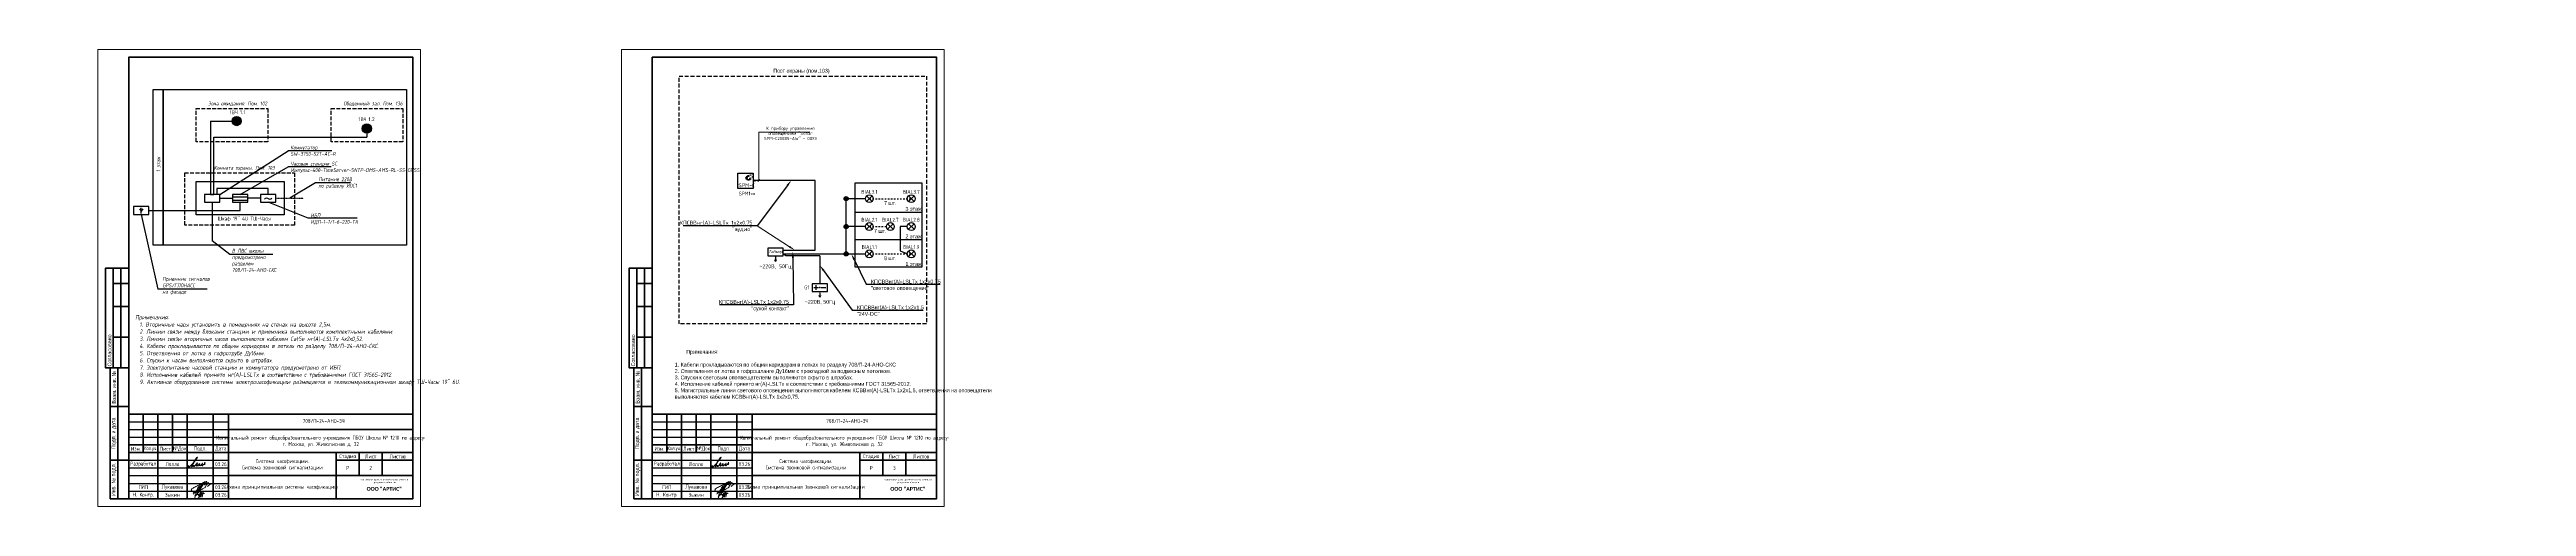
# Model space of a CAD drawing. Header units: millimetres. Extents: x -421858 to 614926, y -468665 to 141641.
# Drawn here: x 46936 to 208126, y 92913 to 122613 of the extents above; entities that cross this region are included whole.
import ezdxf
from ezdxf import colors
from ezdxf.entities.mleader import LeaderData, LeaderLine
from ezdxf.enums import TextEntityAlignment as Align
from ezdxf.math import Vec2, Vec3

# ---------------------------------------------------------------- set-up
doc = ezdxf.new("R2010")
doc.units = ezdxf.units.MM
doc.set_wipeout_variables(frame=1)
for name, pattern in [('CACHE', [0.375, 0.25, -0.125]), ('GOST2.303 4', [7, 5, -2, 0]), ('GOST2.303 5', [24, 20, -1.5, 1, -1.5]), ('JIS_02_1.0', [2, 1, -1]), ('штрихпунктирная', [1, 0.5, -0.25, 0, -0.25])]:
    doc.linetypes.add(name, pattern=pattern)
for name, color, linetype in [('__НАДПИСИ', 7, 'Continuous'), ('RC-Позиционные_обозначения', 7, 'Continuous'), ('RC-Таблицы', 7, 'Continuous'), ('TEXT1', 7, 'Continuous'), ('Основная', 7, 'Continuous'), ('СОТ', 7, 'Continuous'), ('стена', 20, 'Continuous')]:
    doc.layers.add(name, color=color, linetype=linetype)
for name, color, linetype, lineweight in [('__ФОРМАТ', 7, 'Continuous', 40), ('RC-Выноски', 7, 'Continuous', 0), ('RC-Источники_электропитания', 3, 'Continuous', 30), ('RC-Линии_связи-Адресные', 5, 'Continuous', 30), ('RC-Оповещение', 7, 'Continuous', 30), ('RC-Оповещение_световое', 7, 'Continuous', 30), ('лс', 5, 'Continuous', 30), ('Подписи', 7, 'Continuous', 13), ('Примечания', 7, 'Continuous', 25), ('СУ Часофикация', 205, 'Continuous', 30)]:
    doc.layers.add(name, color=color, linetype=linetype, lineweight=lineweight)
doc.layers.add('Границы листа', color=7, linetype='Continuous', lineweight=0, plot=False)
doc.layers.add('ОФ_подписи', color=5, linetype='Continuous', lineweight=13, true_color=0x0000ff)
doc.styles.add('GOST 2.304 type A', font='', dxfattribs={"height": 250})
doc.styles.add('ICOCPEUR', font='isocpeur.ttf', dxfattribs={"height": 250})
doc.styles.add('ISOCPEUR', font='isocpeur.ttf', dxfattribs={"width": 0.9, "height": 350})
doc.styles.add('Mipgost_5', font='', dxfattribs={"height": 250})
doc.styles.add('RubezhCAD', font='', dxfattribs={"oblique": 10})
doc.styles.get("Standard").update_dxf_attribs({"font": ''})
doc.styles.add('times', font='times.ttf')
doc.styles.add('ГОСТ 2.304', font='')
doc.styles.get('GOST 2.304 type A').set_extended_font_data('GOST 2.304 type A')
doc.styles.get('Mipgost_5').set_extended_font_data('Mipgost')
doc.styles.get('RubezhCAD').set_extended_font_data('GOST type A')
doc.styles.get('Standard').set_extended_font_data('GOST type B')
doc.styles.get('ГОСТ 2.304').set_extended_font_data('GOST 2.304 type A')

# ---------------------------------------------------------------- blocks, each defined once
blk = doc.blocks.new('П_Зыкин')
at = {"layer": 'ОФ_подписи', "color": 5, "ltscale": 100, "transparency": 33554687}
for p, q in [((142, 249), (62, -174)), ((102, 37), (218, 37)), ((258, 249), (178, -174))]:
    blk.add_line(p, q, dxfattribs=at)
blk.add_lwpolyline([(-462, 273), (-74, 273), (-446, -30)], dxfattribs=at)
for centre, radius, start, end in [((-271, -94), 186, 314.23929, 159.93483), ((345, -1372), 1523, 88.87583, 117.8788), ((1109, -252), 1204, 158.75935, 174.23097), ((-1024, 224), 1068, 337.81444, 2.88593), ((-849, 72), 852, 342.83077, 7.48151), ((-9, 182), 4.48, 8.96906, 155.65511), ((-643, 22), 732, 344.4555, 20.46196), ((-318, -169), 151, 108.7568, 173.42509), ((-287, -115), 185, 191.53585, 322.35119)]:
    blk.add_arc(centre, radius, start, end, dxfattribs=at)
blk = doc.blocks.new('П_Лукашова')
at = {"layer": 'ОФ_подписи', "color": 5}
for p, q in [((221, 339), (-221, -339)), ((286, 371), (-156, -307)), ((283, 370), (218, 338))]:
    blk.add_line(p, q, dxfattribs=at)
for points in [[(-221, -339), (-276, -344), (-368, -289), (-446, -221), (-505, -166), (-522, -116), (-412, -16), (-295, 56), (-173, 120), (-49, 179), (33, 216), (87, 237), (52, 221), (11, 167), (-59, 51), (-126, -52), (-177, -132), (-256, -231), (-409, -409)], [(360, 20), (294, -18), (203, -65), (91, -124), (-73, -248)], [(366, 415), (236, 213), (85, -37), (-50, -300)], [(221, 301), (344, 360), (434, 401), (475, 416), (464, 395), (420, 336), (342, 232), (310, 203), (337, 221), (420, 283), (490, 322), (558, 352), (576, 358), (491, 240), (403, 113), (374, 49), (360, 20)], [(530, 102), (646, 199), (748, 254)]]:
    blk.add_spline(points, degree=3, dxfattribs=at)
blk = doc.blocks.new('штамп')
at = {"layer": '__ФОРМАТ', "linetype": 'Continuous', "lineweight": 50}
for p, q in [((531929, 45357), (531929, 50857)), ((531929, 50857), (550429, 50857)), ((532879, 48357), (532879, 50857)), ((533829, 45357), (533829, 50857)), ((534779, 48357), (534779, 50857)), ((535729, 45357), (535729, 50857)), ((537429, 45357), (537429, 50857)), ((538429, 45357), (538429, 50857)), ((550429, 45357), (550429, 50857)), ((531929, 48857), (538429, 48857)), ((531929, 48357), (550429, 48357)), ((538429, 49857), (550429, 49857)), ((545429, 45357), (545429, 48357)), ((546929, 46857), (546929, 48357)), ((548429, 46857), (548429, 48357)), ((538429, 46857), (550429, 46857)), ((545429, 47857), (550429, 47857)), ((531929, 45357), (550429, 45357))]:
    blk.add_line(p, q, dxfattribs=at)
at = {"layer": '__ФОРМАТ', "linetype": 'Continuous', "lineweight": -2}
for p, q in [((531929, 50357), (538429, 50357)), ((531929, 49857), (538429, 49857)), ((531929, 49357), (538429, 49357)), ((531929, 48857), (538429, 48857)), ((531929, 47857), (538429, 47857)), ((531929, 47357), (538429, 47357)), ((531929, 46857), (538429, 46857)), ((538429, 46857), (550429, 46857)), ((531929, 46357), (538429, 46357)), ((531929, 45857), (538429, 45857))]:
    blk.add_line(p, q, dxfattribs=at)
at = {"layer": 'Подписи', "color": 5, "lineweight": 25}
blk.add_lwpolyline([(535847, 47525), (535833, 47500), (535823, 47461), (535824, 47440), (535829, 47423), (535840, 47414), (535857, 47413), (535876, 47421), (535897, 47435), (535917, 47454), (536005, 47539), (536088, 47624), (536142, 47690), (536203, 47776), (536266, 47874), (536323, 47953), (536362, 48009), (536395, 48059), (536405, 48060), (536397, 48045), (536295, 47925), (536205, 47790), (536095, 47603), (536059, 47544), (536038, 47506), (536029, 47485), (536027, 47473), (536027, 47462), (536031, 47457), (536037, 47454), (536045, 47456), (536057, 47466), (536072, 47479), (536107, 47506), (536133, 47525), (536147, 47532), (536152, 47532), (536153, 47529), (536150, 47520), (536147, 47504), (536146, 47491), (536148, 47479), (536150, 47471), (536157, 47465), (536166, 47462), (536178, 47464), (536189, 47469), (536215, 47480), (536240, 47498), (536281, 47529), (536306, 47550), (536324, 47567), (536342, 47582), (536372, 47609), (536388, 47629), (536397, 47646), (536399, 47657), (536398, 47666), (536393, 47671), (536383, 47671), (536372, 47667), (536356, 47653), (536336, 47632), (536323, 47612), (536313, 47599), (536309, 47587), (536310, 47579), (536315, 47575), (536326, 47579), (536335, 47585), (536344, 47592), (536348, 47595), (536352, 47596), (536354, 47595), (536355, 47592), (536349, 47583), (536342, 47575), (536334, 47561), (536326, 47547), (536322, 47538), (536320, 47531), (536321, 47523), (536325, 47519), (536328, 47519), (536333, 47524), (536338, 47527), (536344, 47526), (536346, 47520), (536351, 47508), (536355, 47498), (536359, 47493), (536366, 47491), (536375, 47491), (536385, 47497), (536412, 47513), (536436, 47532), (536466, 47559), (536491, 47583), (536517, 47607), (536529, 47621), (536545, 47642), (536547, 47643), (536546, 47644), (536543, 47644), (536541, 47642), (536538, 47637), (536499, 47577), (536491, 47558), (536482, 47544), (536480, 47535), (536479, 47529), (536481, 47524), (536483, 47522), (536489, 47523), (536494, 47526), (536502, 47532), (536512, 47539), (536522, 47544), (536530, 47548), (536541, 47549), (536547, 47546), (536550, 47541), (536551, 47531), (536552, 47525), (536553, 47521), (536558, 47517), (536562, 47515), (536568, 47515), (536575, 47517), (536583, 47523), (536596, 47533), (536617, 47547), (536636, 47561), (536659, 47583), (536688, 47609), (536702, 47620), (536713, 47630), (536721, 47636), (536727, 47641), (536727, 47643), (536726, 47644), (536723, 47643), (536720, 47638), (536715, 47629), (536693, 47594), (536681, 47575), (536676, 47566), (536674, 47557), (536677, 47551), (536679, 47547), (536684, 47546), (536689, 47549), (536695, 47552), (536700, 47554), (536709, 47554), (536716, 47551), (536717, 47545), (536719, 47535), (536721, 47527), (536725, 47524), (536731, 47520), (536741, 47523), (536747, 47528), (536757, 47534), (536779, 47550), (536809, 47572), (536842, 47600), (536865, 47623), (536880, 47642), (536895, 47664), (536899, 47675), (536901, 47684), (536898, 47689), (536891, 47693), (536881, 47689), (536873, 47682), (536862, 47668), (536856, 47654), (536855, 47638), (536856, 47622), (536856, 47598), (536858, 47583), (536860, 47572), (536864, 47560), (536871, 47551)], dxfattribs=at)
at = {"layer": 'ОФ_подписи'}
for name, p, xscale, yscale, zscale in [('П_Лукашова', (536533, 46057), 1.010226427429054, 1.010226427429054, 1.010226427429054), ('П_Зыкин', (536581, 45585), 0.7621923841183493, 0.7621923841183493, 0.7621923841183493)]:
    blk.add_blockref(name, p, dxfattribs=dict(at, xscale=xscale, yscale=yscale, zscale=zscale))
at = {"transparency": 33554687, "attachment_point": 5, "style": 'ГОСТ 2.304'}
for s, insert, char_height, width in [('{\\fArial|b0|i0|c204|p34;комплексное проектирование промышленных и гражданских объектов}', (548563, 46495), 100, 3372.21), ('{\\fCorbel Light|b1|i0|c204|p34;ООО "АРТИС"}', (548563, 45995), 250, 4171.2)]:
    blk.add_mtext(s, dxfattribs=dict(at, insert=insert, char_height=char_height, width=width))
at = {"layer": '__НАДПИСИ', "lineweight": 9, "ltscale": 2, "style": 'ISOCPEUR', "flags": 1}
blk.add_attdef('NOTATION', (548864, 51134), '', height=250, dxfattribs=at)
at = {"layer": '__НАДПИСИ', "lineweight": 9, "ltscale": 2, "style": 'RubezhCAD', "oblique": 10}
blk.add_attdef('SHEET', text='', height=250, dxfattribs=at).set_placement((547679, 47357), align=Align.MIDDLE_CENTER)
at = {"layer": '__ФОРМАТ', "color": 7, "linetype": 'Continuous', "lineweight": 20, "char_height": 250, "attachment_point": 5, "line_spacing_factor": 1.2, "style": 'GOST 2.304 type A'}
for s, insert, width in [('\\pi-7.5,l7.5,t7.5;{\\C256;Изм.}', (532404, 48607), 950), ('\\pi-7.5,l7.5,t7.5;{\\C256;Лист}', (534304, 48607), 950), ('\\pi-7.5,l7.5,t7.5;{\\C256;№Док}', (535254, 48607), 950), ('\\pi-7.5,l7.5,t7.5;{\\C256;Подп.}', (536584, 48607), 1710.72), ('\\pi-7.5,l7.5,t7.5;{\\C256;Дата}', (537929, 48607), 1000), ('\\pi-7.5,l7.5,t7.5;{\\C256;Разработал}', (532879, 47607), 1900), ('{\\C256;Лялля}', (534779, 47607), 1900), ('{\\C256;03.26}', (537929, 47607), 1000), ('\\pi-7.5,l7.5,t7.5;{\\C256;Стадия}', (546179, 48107), 1500), ('\\pi-750,l750,t750;{\\C256;Р}', (546179, 47357), 1500), ('\\pi-7.5,l7.5,t7.5;{\\C256;Лист}', (547679, 48107), 1500), ('\\pi-7.5,l7.5,t7.5;{\\C256;Листов}', (549429, 48107), 2000), ('{\\C256;Н. Контр. }', (532879, 45592), 1900), ('\\pi-7.5,l7.5,t7.5;{\\C256;ГИП}', (532879, 46107), 1900), ('{\\C256;Лукашова}', (534779, 46107), 1900), ('\\pi-750,l750,t750;{\\C256;Зыкин}', (534779, 45607), 1900), ('{\\C256;03.26}', (537929, 46107), 1000), ('{\\C256;03.26}', (537929, 45607), 1000)]:
    blk.add_mtext(s, dxfattribs=dict(at, insert=insert, width=width))
at = {"layer": '__ФОРМАТ', "color": 7, "linetype": 'Continuous', "lineweight": 20, "char_height": 250, "attachment_point": 5, "style": 'GOST 2.304 type A'}
for s, insert, width in [('\\pi-7.5,l7.5,t7.5;{\\W0.9;\\C256;Кол.уч.}', (533354, 48607), 950), ('Капитальный ремонт общеобразовательного учреждения ГБОУ Школа № 1210 по адресу:      \\Pг. Москва, ул. Живописная д. 32', (544429, 49085), 12000), ('Система часофикации. \\PСистема звонковой сигнализации ', (541929, 47564), 7000)]:
    blk.add_mtext(s, dxfattribs=dict(at, insert=insert, width=width))
at = {"layer": 'стена', "color": 18, "true_color": 0x000000, "insert": (543249, 50539), "char_height": 250, "width": 3851.47, "attachment_point": 1, "style": 'GOST 2.304 type A'}
blk.add_mtext('708/П-24-АНО-ЭЧ', dxfattribs=at)
blk = doc.blocks.new('*U1511')
at = {"true_color": 0xffffff}
h = blk.add_hatch(color=7, dxfattribs=at)
edge = h.paths.add_edge_path()
edge.add_arc((0, 0), 300, 0, 360)
at = {"layer": 'СУ Часофикация'}
for p, q in [((0, 300), (-31, 185)), ((0, 0), (0, 300)), ((0, 300), (31, 185)), ((0, 0), (300, 0)), ((300, 0), (210, 24)), ((300, 0), (210, -24))]:
    blk.add_line(p, q, dxfattribs=at)
blk.add_circle((0, 0), 300, dxfattribs=at)
at = {"layer": 'TEXT1'}
for s, height, style, p in [('ВЧ', 250, 'RubezhCAD', (-306, 448)), ('.', 200, 'times', (354, 448))]:
    blk.add_text(s, height=height, dxfattribs=dict(at, style=style)).set_placement(p)
at = {"layer": 'TEXT1', "style": 'RubezhCAD'}
for tag, p in [('PPK', (-330, 448)), ('SHL', (332, 448))]:
    blk.add_attdef(tag, text='', height=250, dxfattribs=at).set_placement(p, align=Align.RIGHT)
blk.add_attdef('N', (439, 448), '', height=250, dxfattribs=at)
blk = doc.blocks.new('*U1523')
at = {"true_color": 0xffffff}
h = blk.add_hatch(color=7, dxfattribs=at)
edge = h.paths.add_edge_path()
edge.add_arc((0, 0), 300, 0, 360)
at = {"layer": 'СУ Часофикация'}
for p, q in [((0, 300), (-31, 185)), ((0, 0), (0, 300)), ((0, 300), (31, 185)), ((0, 0), (300, 0)), ((300, 0), (210, 24)), ((300, 0), (210, -24))]:
    blk.add_line(p, q, dxfattribs=at)
blk.add_circle((0, 0), 300, dxfattribs=at)
at = {"layer": 'TEXT1'}
for s, height, style, p in [('ВЧ', 250, 'RubezhCAD', (-406, 482)), ('.', 200, 'times', (254, 482))]:
    blk.add_text(s, height=height, dxfattribs=dict(at, style=style)).set_placement(p)
at = {"layer": 'TEXT1', "style": 'RubezhCAD'}
for tag, p in [('PPK', (-430, 482)), ('SHL', (232, 482))]:
    blk.add_attdef(tag, text='', height=250, dxfattribs=at).set_placement(p, align=Align.RIGHT)
blk.add_attdef('N', (339, 482), '', height=250, dxfattribs=at)
blk = doc.blocks.new('*U1502')
for p, q in [((5, 155), (5, 90)), ((15, 155), (15, 90))]:
    blk.add_line(p, q)
at = {"lineweight": -2}
for p, q in [((10, 155), (10, 90)), ((10, 145), (20, 145)), ((10, 130), (20, 130)), ((10, 110), (20, 110)), ((13, 90), (13, 5)), ((8, 65), (20, 65)), ((8, 30), (20, 30))]:
    blk.add_line(p, q, dxfattribs=at)
blk.add_lwpolyline([(20, 5), (205, 5), (205, 292), (20, 292)], close=True, dxfattribs=at)
for points in [[(20, 155), (5, 155), (5, 90), (8, 90)], [(20, 5), (8, 5), (8, 90), (20, 90)]]:
    blk.add_lwpolyline(points, dxfattribs=at)
at = {"layer": 'Границы листа'}
blk.add_lwpolyline([(210, 0), (0, 0), (0, 297), (210, 297)], close=True, dxfattribs=at)
at = {"lineweight": 30, "style": 'Mipgost_5'}
blk.add_text('Согласовано', height=2.5, rotation=90, dxfattribs=at).set_placement((7.5, 91), align=Align.MIDDLE_LEFT)
for s, p in [('Взам. инв. №', (10.5, 77.5)), ('Подп. и дата', (10.5, 47.5)), ('Инв. № подл.', (10.5, 17.5))]:
    blk.add_text(s, height=2.5, rotation=90, dxfattribs=at).set_placement(p, align=Align.MIDDLE)
at = {"lineweight": 13, "oblique": 10, "flags": 8}
blk.add_attdef('ФОРМАТ', (170.9, 1.1), '', height=3, dxfattribs=at)
blk = doc.blocks.new('RC-UGO-IP12-03')
blk.add_wipeout([(5, -2.5), (5, 2.5), (-5, 2.5), (-5, -2.5)]).dxf.layer = 'RC-Источники_электропитания'
blk.add_wipeout([(-5, -2.5), (-5, 2.5), (5, 2.5), (5, -2.5)]).dxf.layer = 'RC-Источники_электропитания'
at = {"layer": 'RC-Источники_электропитания'}
blk.add_lwpolyline([(-5, -2.5), (5, -2.5), (5, 2.5), (-5, 2.5)], close=True, dxfattribs=at)
for points in [[(-3.9, 0), (-0.9, 0)], [(-2.4, -1.5), (-2.4, 1.5)], [(0.9, 0), (3.9, 0)]]:
    blk.add_lwpolyline(points, dxfattribs=at)
blk.add_point((0, 0), dxfattribs=at)
blk.add_attdef('PSTN', text='', height=2.5, dxfattribs=at).set_placement((6.1, 2.4), align=Align.BOTTOM_CENTER)
blk = doc.blocks.new('RC-UGO-SNR-03')
blk.add_wipeout([(-5.3, 5.3), (-5.3, -4.7), (4.7, -4.7), (4.7, 5.3)]).dxf.layer = 'RC-Оповещение'
at = {"layer": 'RC-Оповещение'}
h = blk.add_hatch(color=256, dxfattribs=at)
h.dxf.hatch_style = 1
h.paths.add_polyline_path([(1.8, 3.8), (1.5, 3.8), (1.5, 3.2), (1.8, 3.2)])
h.paths.add_polyline_path([(1.1, 3), (1.3, 3.1), (0.9, 3.7), (0.7, 3.6)])
h.paths.add_polyline_path([(0.8, 2.6), (0.9, 2.8), (0.3, 3.2), (0.2, 2.9)])
h.paths.add_polyline_path([(0, 2.4), (0, 2.1), (0.7, 2.1), (0.7, 2.4)])
h.paths.add_polyline_path([(0.9, 1.7), (0.8, 1.9), (0.2, 1.6), (0.3, 1.3)])
h.paths.add_polyline_path([(0.7, 0.9), (0.9, 0.8), (1.3, 1.4), (1.1, 1.5)])
h.paths.add_polyline_path([(1.5, 0.7), (1.8, 0.7), (1.8, 1.3), (1.5, 1.3)])
h.paths.add_polyline_path([(2.3, 0.8), (2.5, 0.9), (2.2, 1.5), (2, 1.4)])
h.paths.add_polyline_path([(2.9, 1.3), (3.1, 1.6), (2.5, 1.9), (2.4, 1.7)])
for points in [[(-5.3, 5.3), (4.7, 5.3), (4.7, -4.7), (-5.3, -4.7)], [(0, 2.1), (0, 2.4), (0.7, 2.4), (0.7, 2.1)], [(0.2, 2.9), (0.3, 3.2), (0.9, 2.8), (0.8, 2.6)], [(0.3, 1.3), (0.2, 1.6), (0.8, 1.9), (0.9, 1.7)], [(0.7, 3.6), (0.9, 3.7), (1.3, 3.1), (1.1, 3)], [(0.9, 0.8), (0.7, 0.9), (1.1, 1.5), (1.3, 1.4)], [(1.5, 3.8), (1.8, 3.8), (1.8, 3.2), (1.5, 3.2)], [(1.8, 0.7), (1.5, 0.7), (1.5, 1.3), (1.8, 1.3)], [(2.5, 0.9), (2.3, 0.8), (2, 1.4), (2.2, 1.5)], [(3.1, 1.6), (2.9, 1.3), (2.4, 1.7), (2.5, 1.9)]]:
    blk.add_lwpolyline(points, close=True, dxfattribs=at)
at = {"layer": 'RC-Оповещение', "style": 'ISOCPEUR', "width": 0.9}
blk.add_text('SPM-С', height=2.5, dxfattribs=at).set_placement((-4.9, -3.8))
at = {"layer": 'RC-Оповещение', "insert": (2.1, 4.9), "char_height": 2.75, "attachment_point": 1, "style": 'ISOCPEUR'}
blk.add_mtext_dynamic_manual_height_columns('{\\fArial|b0|i0|c204|p34;S}', width=1.827, gutter_width=1500, heights=[0], dxfattribs=at)
at = {"layer": 'RC-Оповещение'}
blk.add_attdef('PSTN', text='', height=2.5, dxfattribs=at).set_placement((2.1, 5.3), align=Align.BOTTOM_LEFT)
blk = doc.blocks.new('кс-4')
at = {"layer": 'RC-Линии_связи-Адресные'}
h = blk.add_hatch(color=11, dxfattribs=at)
h.dxf.hatch_style = 1
h.paths.add_polyline_path([(135, 0, 1), (-135, 0, 1)])
at = {"layer": 'RC-Линии_связи-Адресные', "color": 116, "true_color": 0x136734}
blk.add_circle((0, 0), 135, dxfattribs=at)
blk = doc.blocks.new('RC-UGO-OS-10')
at = {"layer": 'RC-Оповещение_световое', "color": 5}
for p, q in [((-1.8, 1.8), (1.8, -1.8)), ((-1.8, -1.8), (1.8, 1.8))]:
    blk.add_line(p, q, dxfattribs=at)
blk.add_circle((0, 0), 2.56, dxfattribs=at)
at = {"layer": 'RC-Оповещение_световое'}
blk.add_attdef('PSTN', text='', height=2.5, dxfattribs=at).set_placement((0.9, 2.4), align=Align.BOTTOM_LEFT)

msp = doc.modelspace()

# ---------------------------------------------------------------- linework, layer by layer
at = {"ltscale": 1000, "transparency": 33554687}
for p, q in [((99353, 112048), (103701, 112048)), ((99353, 110257), (103701, 110257))]:
    msp.add_line(p, q, dxfattribs=at)
at = {"linetype": 'CACHE', "ltscale": 1000, "transparency": 33554687}
msp.add_lwpolyline([(87903, 120895), (104002, 120895), (104002, 104773), (87903, 104773), (87903, 120895)], dxfattribs=at)
at = {"color": 1, "linetype": 'штрихпунктирная', "lineweight": 30, "ltscale": 4}
for points in [[(61669, 112952), (63468, 112952)], [(97069, 106890), (97069, 106512)]]:
    msp.add_lwpolyline(points, dxfattribs=at)
at = {"ltscale": 1000, "transparency": 33554687}
msp.add_lwpolyline([(99353, 113945), (103701, 113945), (103701, 108465), (99353, 108465)], close=True, dxfattribs=at)
at = {"layer": 'RC-Выноски', "linetype": 'ByBlock', "lineweight": 5, "ltscale": 15}
msp.add_lwpolyline([(95086, 109798), (92980, 111158)], dxfattribs=at)
at = {"layer": 'RC-Выноски', "linetype": 'Continuous', "ltscale": 15}
msp.add_solid([(95122, 109854), (95423, 109583), (95050, 109742)], dxfattribs=at)
at = {"layer": 'RC-Линии_связи-Адресные', "color": 11, "linetype": 'JIS_02_1.0', "ltscale": 100}
for p, q in [((100288, 112919), (103014, 112919)), ((100288, 111108), (101411, 111108)), ((100288, 109331), (103014, 109331))]:
    msp.add_line(p, q, dxfattribs=at)
at = {"layer": 'лс', "color": 11}
for p, q in [((100031, 112919), (98775, 112919)), ((100047, 111108), (98775, 111108)), ((98775, 109331), (100031, 109331))]:
    msp.add_line(p, q, dxfattribs=at)
at = {"layer": 'лс', "color": 116, "true_color": 0x136734}
for p, q in [((94843, 109205), (94677, 109331)), ((97069, 109205), (94843, 109205))]:
    msp.add_line(p, q, dxfattribs=at)
at = {"layer": 'лс', "color": 250, "lineweight": 9}
for points in [[(93099, 114102), (93099, 117249), (96403, 117249)], [(93037, 114044), (93162, 114160)]]:
    msp.add_lwpolyline(points, dxfattribs=at)
at = {"layer": 'лс', "color": 1}
for points in [[(61169, 113198), (61169, 113592), (57817, 113592), (57817, 113198)], [(60669, 112948), (59845, 112948)], [(94177, 108826), (94215, 108945), (94177, 108826), (94138, 108945)], [(94177, 109205), (94177, 108826)], [(97069, 106512), (97108, 106631), (97069, 106512), (97031, 106631)]]:
    msp.add_lwpolyline(points, dxfattribs=at)
at = {"layer": 'лс', "color": 4}
for points in [[(92746, 114102), (92864, 114064), (92746, 114102), (92864, 114141)], [(94677, 109583), (96760, 109583), (96760, 114102), (92746, 114102)]]:
    msp.add_lwpolyline(points, dxfattribs=at)
at = {"layer": 'лс', "color": 116, "true_color": 0x136734}
for points in [[(94677, 109331), (98775, 109331), (98775, 112919)], [(97069, 109205), (97069, 107390)]]:
    msp.add_lwpolyline(points, dxfattribs=at)
at = {"layer": 'лс'}
msp.add_lwpolyline([(93677, 109205), (94677, 109205), (94677, 109705), (93677, 109705)], close=True, dxfattribs=at)
at = {"layer": 'лс', "color": 11}
msp.add_lwpolyline([(102758, 111108), (102300, 111108), (102300, 109522), (102775, 109331)], dxfattribs=at)
at = {"layer": 'Примечания'}
for points in [[(53669, 120026), (54333, 120026), (54333, 109895), (53669, 109895)], [(54333, 120026), (70163, 120026), (70163, 109895), (54333, 109895)], [(56473, 114027), (62212, 114027), (62212, 111868), (56473, 111868)]]:
    msp.add_lwpolyline(points, close=True, dxfattribs=at)
at = {"layer": 'Примечания', "linetype": 'GOST2.303 4', "ltscale": 50}
for points in [[(56473, 118781), (61141, 118781), (61141, 116622), (56473, 116622)], [(65254, 118781), (69921, 118781), (69921, 116622), (65254, 116622)], [(55735, 114593), (62878, 114593), (62878, 111198), (55735, 111198)]]:
    msp.add_lwpolyline(points, close=True, dxfattribs=at)
at = {"layer": 'Примечания', "ltscale": 100}
for points in [[(58021, 113198), (62469, 116024)], [(59345, 113198), (62469, 114987)], [(65307, 116024), (62469, 116024)], [(65260, 114987), (62469, 114987)], [(66523, 113942), (64254, 113942), (62569, 112952)], [(52908, 111902), (53992, 107044)], [(66945, 111650), (63771, 111650), (61169, 112698)], [(58661, 109299), (57521, 110188)], [(61466, 109299), (58661, 109299)], [(57198, 107044), (53992, 107044)]]:
    msp.add_lwpolyline(points, dxfattribs=at)
at = {"layer": 'СУ Часофикация'}
for points in [[(57421, 117966), (58815, 117966)], [(57421, 117966), (57421, 113198)], [(57421, 113198), (57621, 113198), (57621, 116909), (67584, 116909)], [(67584, 117179), (67584, 116909)], [(58845, 113037), (59845, 113037)], [(52794, 112262), (52901, 112112)], [(52901, 111959), (52901, 112318)], [(53008, 112262), (52901, 112112)], [(53408, 112152), (59345, 112152), (59345, 112698)], [(58845, 112822), (59845, 112822)]]:
    msp.add_lwpolyline(points, dxfattribs=at)
for points in [[(57021, 112698), (58021, 112698), (58021, 113198), (57021, 113198)], [(58845, 112698), (59845, 112698), (59845, 113198), (58845, 113198)], [(60669, 112698), (61669, 112698), (61669, 113198), (60669, 113198)], [(52408, 111902), (53408, 111902), (53408, 112402), (52408, 112402)]]:
    msp.add_lwpolyline(points, close=True, dxfattribs=at)
at = {"layer": 'СУ Часофикация', "ltscale": 100}
msp.add_lwpolyline([(58021, 112948), (58845, 112948)], dxfattribs=at)
at = {"layer": 'СУ Часофикация', "color": 4, "ltscale": 100}
msp.add_lwpolyline([(57521, 112698), (57521, 110188)], dxfattribs=at)
at = {"layer": 'СУ Часофикация', "ltscale": 100}
msp.add_spline([(60922, 112885), (61062, 112977), (61265, 112885), (61396, 112952)], degree=3, dxfattribs=at)

# ---------------------------------------------------------------- block references
at = {"layer": '__ФОРМАТ', "lineweight": 60, "xscale": 99.9999999999996, "yscale": 99.9999999999996, "zscale": 99.9999999999996}
for p in [(50086, 92913), (84161, 92913)]:
    msp.add_blockref('*U1502', p, dxfattribs=at)
at = {"layer": 'RC-Линии_связи-Адресные'}
for p in [(98776, 112919), (98776, 111108), (98776, 109331)]:
    msp.add_blockref('кс-4', p, dxfattribs=at)
at = {"layer": 'СОТ'}
for p in [(-479843, 48056), (-445768, 48056)]:
    msp.add_blockref('штамп', p, dxfattribs=at)
at = {"layer": 'СУ Часофикация', "linetype": 'GOST2.303 5'}
for name, p, values in [('*U1511', (59115, 117966), {'PPK': '1', 'SHL': '1', 'N': '1'}), ('*U1523', (67584, 117479), {'PPK': '1', 'SHL': '1', 'N': '2'})]:
    msp.add_blockref(name, p, dxfattribs=at).add_auto_attribs(values)

# ---------------------------------------------------------------- texts
at = {"color": 7, "lineweight": 25, "transparency": 33554687, "attachment_point": 5}
for s, insert, char_height, width, style in [('{\\C256;К прибору управления оповещением "Sonar SPM-С20085-AW" - СОУЭ}', (95146, 117165), 200, 3892.78, 'ICOCPEUR'), ('{\\C256;7 шт.}', (101651, 112635), 250, 2727.24, 'Mipgost_5'), ('{\\C256;3 этаж}', (103161, 112257), 250, 2727.24, 'Mipgost_5'), ('{\\C256;7 шт.}', (100996, 110824), 250, 2727.24, 'Mipgost_5'), ('{\\C256;2 этаж}', (103161, 110465), 250, 2727.24, 'Mipgost_5'), ('{\\C256;~220В, 50Гц}', (94177, 108491), 250, 3463.7, 'ICOCPEUR'), ('{\\C256;9 шт.}', (101651, 109047), 250, 2727.24, 'Mipgost_5'), ('{\\C256;1 этаж}', (103161, 108673), 250, 2727.24, 'Mipgost_5'), ('{\\C256;~220В, 50Гц}', (97069, 106177), 250, 3463.7, 'Mipgost_5')]:
    msp.add_mtext(s, dxfattribs=dict(at, insert=insert, char_height=char_height, width=width, style=style))
at = {"layer": 'RC-Таблицы', "linetype": 'Continuous', "lineweight": 40, "insert": (94177, 109455), "char_height": 200, "width": 1000, "attachment_point": 5, "style": 'RubezhCAD'}
msp.add_mtext('{\\C5;Таймер}', dxfattribs=at)
at = {"layer": 'TEXT1', "color": 0, "transparency": 33554687, "insert": (89038, 121201), "char_height": 250, "width": 12744.99, "attachment_point": 4, "style": 'Mipgost_5'}
msp.add_mtext('\\pi4994.55074;Пост охраны (пом.103)', dxfattribs=at)
at = {"layer": 'Основная', "ltscale": 100, "width": 19523.51, "attachment_point": 1}
for s, insert, char_height, style in [('\\pi840;Примечания:\\P\\pi0;^I1. Вторичные часы установить в помещениях на стенах на высоте 2,5м.\\P^I2{\\C0;. Линии связи между блоками станции и приемника выполняются комплектными кабелями.\\P^I3. Линии связи вторичных часов выполняются кабелем }Cat5e нг(А)-LSLTx 4х2х0,52{\\C0;. \\P^I4. }Кабели прокладываются по общим коридорам в лотках по разделу 708/П-24-АНО-СКС. \\P     ^I{\\C0;5. }Ответвления от лотка {\\C0;в гофротрубе Ду16мм.\\P      ^I6. Спуски к часам выполняются скрыто в штрабах. \\P}^I7. Электропитание часовой станции и коммутатора предусмотрено от ИБП.\\P^I8. Исполнение кабелей принято нг(А)-LSLTx в соответствии с требованиями ГОСТ 31565-2012.\\P      ^I9. Активное оборудование системы электрочасофикации размещается в телекоммуникационном шкафу ТШ-Часы 19" 6U.\\P\\pi840;\\P ', (51675, 105351), 280, 'RubezhCAD'), ('\\pi750;Примечания:\\P\\pi0;^I{\\C0;\\P}1. Кабели прокладываются по общим коридорам в лотках по разделу 708/П-24-АНО-СКС \\P2. Ответвления от лотка {\\C0;в гофрошланге Ду16мм с прокладкой за подвесным потолком.\\P}3. {\\C0;Спуски к световым опопвещателеям выполняются скрыто в штрабах. \\P}4. Исполнение кабелей принято нг(А)-LSLTx в соответствии с требованиями ГОСТ 31565-2012.\\P5. Магистральные л{\\C0;инии светового оповещения выполняются кабелем КСВВнг(А)-}LSLTx{\\C0; 1х2x1,5, ответвления на оповещатели \\Pвыполняются кабелем КСВВнг(А)-}LSLTx{\\C0; 1х2x0,75. \\P}\\P     \\P\\pi750; ', (87621, 103088), 250, 'Mipgost_5')]:
    msp.add_mtext(s, dxfattribs=dict(at, insert=insert, char_height=char_height, style=style))
at = {"layer": 'Примечания', "ltscale": 100, "style": 'RubezhCAD'}
msp.add_text("Шкаф 19'' 4U ТШ-Часы", height=250, dxfattribs=at).set_placement((57880, 111504))
at = {"layer": 'Примечания', "ltscale": 100, "char_height": 250, "attachment_point": 1, "style": 'RubezhCAD'}
for s, insert, width in [('\\pi300.83595;Зона ожидания. Пом. 102', (56959, 119236), 3792.07), ('\\pi323.87166;Обеденный зал. Пом. 136', (65740, 119236), 3792.07), ('Коммутатор  SW-3750-52T-AC-R', (62618, 116374), 2688.9), ('\\pi212.26452;Комната охраны. Пом. 103', (57421, 115051), 3792.07), ('Часовая станция SC Импульс-400-TimeServer-SNTP-DMS-AMS-RL-SS-GNSS', (62632, 115323), 3010.25), ('ИБП\\PИДП-1-1/1-6-220-ТА', (63935, 111956), 3010.25), ('В ЛВС школы\\Pпредусмотрено\\Pразделом\\P708/П-24-АНО-СКС', (58810, 109660), 2688.9), ('Приемник сигналов GPS/ГЛОНАСС \\Pна фасаде', (54279, 107829), 3202.96)]:
    msp.add_mtext(s, dxfattribs=dict(at, insert=insert, width=width))
at = {"layer": 'Примечания', "insert": (64432, 114308), "char_height": 250, "attachment_point": 1, "style": 'RubezhCAD'}
msp.add_mtext_dynamic_manual_height_columns('Питание 220В\\Pпо разделу ИОС1', width=2749.73, gutter_width=25, heights=[0], dxfattribs=at)
at = {"layer": 'СОТ', "char_height": 250, "attachment_point": 5, "style": 'GOST 2.304 type A'}
for s, insert, width in [('2', (67836, 95413), 1500), ('3', (101911, 95413), 1500), ('Схема принципиальная системы часофикации', (62086, 94152), 7000), ('Схема принципиальная звонковой сигнализации', (96161, 94152), 7000)]:
    msp.add_mtext(s, dxfattribs=dict(at, insert=insert, width=width))
at = {"layer": 'СУ Часофикация', "insert": (53892, 114657), "char_height": 250, "attachment_point": 1, "rotation": 90, "style": 'RubezhCAD'}
msp.add_mtext_dynamic_manual_height_columns('{\\C0;1 этаж}', width=1385.02, gutter_width=12.5, heights=[0], dxfattribs=at)

# ---------------------------------------------------------------- leaders
at = {"layer": 'RC-Выноски', "linetype": 'Continuous', "ltscale": 15}
ml = msp.add_multileader_mtext('Standard', dxfattribs=at)
ml.set_content('КПСВВнг(А)-LSLTx 1x2x0.75\\P{\\C1;"аудио"}', color=256, style='ICOCPEUR')
ml.set_leader_properties()
ml.build(insert=Vec2(0, 0))
ml.multileader.update_dxf_attribs({"has_text_frame": 1, "text_left_attachment_type": 6, "text_right_attachment_type": 6, "dogleg_length": 2, "arrow_head_size": 400, "scale": 100})
ctx = ml.context
ctx.base_point, ctx.scale, ctx.char_height, ctx.arrow_head_size, ctx.landing_gap_size, ctx.plane_origin = Vec3(88380, 111158), 100, 250, 400, 100, Vec3(-435137, 75536)
ctx.left_attachment, ctx.right_attachment, ctx.text_align_type = 6, 6, 2
notes = []
notes.append((ctx, [(1, (1, 1, 0), (92980, 111158), (-1, 0), 200, [(0, [(95202, 114102)], 0, [])])]))
ctx.mtext.insert, ctx.mtext.width, ctx.mtext.alignment, ctx.mtext.flow_direction = Vec3(92680, 111483), 5145.38, 3, 5
ml = msp.add_multileader_mtext('Standard', dxfattribs=at)
ml.set_content('КПСВВнг(А)-LSLTx 1x2x0.75\\P{\\C1;"сухой контакт" }', color=256, style='Mipgost_5')
ml.set_leader_properties()
ml.build(insert=Vec2(0, 0))
ml.multileader.update_dxf_attribs({"has_text_frame": 1, "text_left_attachment_type": 6, "text_right_attachment_type": 6, "dogleg_length": 2, "arrow_head_size": 400, "scale": 100})
ctx = ml.context
ctx.base_point, ctx.scale, ctx.char_height, ctx.arrow_head_size, ctx.landing_gap_size, ctx.plane_origin = Vec3(91545, 106011), 100, 250, 400, 100, Vec3(-433946, 70888)
ctx.left_attachment, ctx.right_attachment, ctx.text_align_type = 6, 6, 2
notes.append((ctx, [(1, (1, 1, 0), (95348, 106011), (-1, 0), 200, [(0, [(95308, 109455)], 0, [])])]))
ctx.mtext.insert, ctx.mtext.width, ctx.mtext.alignment, ctx.mtext.flow_direction = Vec3(95048, 106332), 5145.38, 3, 5
ml = msp.add_multileader_mtext('Standard', dxfattribs=at)
ml.set_content('КПСВВнг(А)-LSLTx 1x2x1.5\\P{\\C1;"24V-DC" }', color=256, style='Mipgost_5')
ml.set_leader_properties()
ml.build(insert=Vec2(0, 0))
ml.multileader.update_dxf_attribs({"has_text_frame": 1, "text_left_attachment_type": 6, "text_right_attachment_type": 6, "dogleg_length": 2, "arrow_head_size": 400, "scale": 100})
ctx = ml.context
ctx.base_point, ctx.scale, ctx.char_height, ctx.arrow_head_size, ctx.landing_gap_size, ctx.plane_origin = Vec3(99378, 105675), 100, 250, 400, 100, Vec3(-432184, 69546)
ctx.left_attachment, ctx.right_attachment = 6, 6
notes.append((ctx, [(0, (1, 1, 0), (99178, 105675), (1, 0), 200, [(0, [(97069, 108577)], 0, [])])]))
ctx.mtext.insert, ctx.mtext.width, ctx.mtext.flow_direction = Vec3(99478, 105975), 5145.38, 5
ml = msp.add_multileader_mtext('Standard', dxfattribs=at)
ml.set_content('КПСВВнг(А)-LSLTx 1x2x0,75\\P{\\C1;"световое оповещение"  }', color=256, style='Mipgost_5')
ml.set_leader_properties()
ml.build(insert=Vec2(0, 0))
ml.multileader.update_dxf_attribs({"has_text_frame": 1, "text_left_attachment_type": 6, "text_right_attachment_type": 6, "dogleg_length": 2, "arrow_head_size": 400, "scale": 100})
ctx = ml.context
ctx.base_point, ctx.scale, ctx.char_height, ctx.arrow_head_size, ctx.landing_gap_size, ctx.plane_origin = Vec3(100288, 107355), 100, 250, 400, 100, Vec3(-430139, 70764)
ctx.left_attachment, ctx.right_attachment = 6, 6
notes.append((ctx, [(0, (1, 1, 0), (100088, 107355), (1, 0), 200, [(0, [(99115, 109331)], 0, [])])]))
ctx.mtext.insert, ctx.mtext.width, ctx.mtext.flow_direction = Vec3(100388, 107655), 5145.38, 5
for ctx, leaders in notes:
    for number, flags, end, landing, length, lines in leaders:
        leader = LeaderData()
        leader.index, (leader.has_last_leader_line, leader.has_dogleg_vector, leader.attachment_direction) = number, flags
        leader.last_leader_point, leader.dogleg_vector, leader.dogleg_length = Vec3(end), Vec3(landing), length
        for number, points, colour, breaks in lines:
            line = LeaderLine()
            line.index, line.vertices, line.color, line.breaks = number, Vec3.list(points), colors.encode_raw_color(colour), breaks
            leader.lines.append(line)
        ctx.leaders.append(leader)

# ---------------------------------------------------------------- next in the draw order: block references
at = {"layer": 'RC-Оповещение_световое', "color": 1, "lineweight": 50}
ref = msp.add_blockref('RC-UGO-OS-10', (100287, 112919), dxfattribs=dict(at, xscale=100, yscale=100, zscale=100))
ref.add_attrib('PSTN', 'BIAL3.1', dxfattribs={"layer": 'RC-Позиционные_обозначения', "height": 250, "style": 'RubezhCAD'}).set_placement((100287, 113163), align=Align.BOTTOM_CENTER)
ref = msp.add_blockref('RC-UGO-OS-10', (103014, 112919), dxfattribs=dict(at, xscale=100, yscale=100, zscale=100))
ref.add_attrib('PSTN', 'BIAL3.7', dxfattribs={"layer": 'RC-Позиционные_обозначения', "height": 250, "style": 'RubezhCAD'}).set_placement((103015, 113163), align=Align.BOTTOM_CENTER)
ref = msp.add_blockref('RC-UGO-OS-10', (100287, 111108), dxfattribs=dict(at, xscale=100, yscale=100, zscale=100))
ref.add_attrib('PSTN', 'BIAL2.1', dxfattribs={"layer": 'RC-Позиционные_обозначения', "height": 250, "style": 'RubezhCAD'}).set_placement((100287, 111351), align=Align.BOTTOM_CENTER)
ref = msp.add_blockref('RC-UGO-OS-10', (100287, 109331), dxfattribs=dict(at, xscale=100, yscale=100, zscale=100))
ref.add_attrib('PSTN', 'BIAL1.1', dxfattribs={"layer": 'RC-Позиционные_обозначения', "height": 250, "style": 'RubezhCAD'}).set_placement((100287, 109574), align=Align.BOTTOM_CENTER)
ref = msp.add_blockref('RC-UGO-OS-10', (103014, 109331), dxfattribs=dict(at, xscale=100, yscale=100, zscale=100))
ref.add_attrib('PSTN', 'BIAL1.9', dxfattribs={"layer": 'RC-Позиционные_обозначения', "height": 250, "style": 'RubezhCAD'}).set_placement((103015, 109574), align=Align.BOTTOM_CENTER)
at = {"layer": 'RC-Таблицы', "linetype": 'Continuous', "lineweight": 40}
ref = msp.add_blockref('RC-UGO-SNR-03', (92258, 114047), dxfattribs=dict(at, xscale=100, yscale=100, zscale=100))
ref.add_attrib('PSTN', 'SPМ1**', dxfattribs={"layer": 'RC-Оповещение', "height": 250, "style": 'RubezhCAD'}).set_placement((91794, 113052), align=Align.BOTTOM_LEFT)
ref = msp.add_blockref('RC-UGO-IP12-03', (97069, 107140), dxfattribs=dict(at, xscale=100, yscale=100, zscale=100))
ref.add_attrib('PSTN', 'G1', dxfattribs={"layer": 'RC-Источники_электропитания', "height": 250, "style": 'RubezhCAD'}).set_placement((96216, 107280), align=Align.TOP_CENTER)

# ---------------------------------------------------------------- next in the draw order: block references
at = {"layer": 'RC-Оповещение_световое', "color": 1, "lineweight": 50}
ref = msp.add_blockref('RC-UGO-OS-10', (101651, 111108), dxfattribs=dict(at, xscale=100, yscale=100, zscale=100))
ref.add_attrib('PSTN', 'BIAL2.7', dxfattribs={"layer": 'RC-Позиционные_обозначения', "height": 250, "style": 'RubezhCAD'}).set_placement((101651, 111351), align=Align.BOTTOM_CENTER)

# ---------------------------------------------------------------- next in the draw order: block references
ref = msp.add_blockref('RC-UGO-OS-10', (103014, 111108), dxfattribs=dict(at, xscale=100, yscale=100, zscale=100))
ref.add_attrib('PSTN', 'BIAL2.8', dxfattribs={"layer": 'RC-Позиционные_обозначения', "height": 250, "style": 'RubezhCAD'}).set_placement((103015, 111351), align=Align.BOTTOM_CENTER)

doc.saveas('drawing.dxf')
